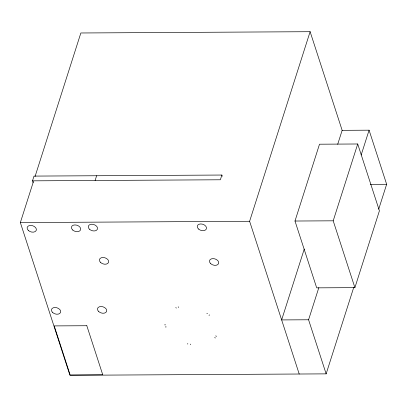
<?xml version="1.0" encoding="UTF-8"?>
<svg xmlns="http://www.w3.org/2000/svg" width="407" height="407" viewBox="0 0 407 407"><rect width="100%" height="100%" fill="white"/><g stroke="black" fill="none" stroke-linecap="round" stroke-linejoin="round"><path stroke-width="0.61" d="M187.713 344.083L187.785 343.483M190.507 344.714L190.578 344.119M33.079 182.641L32.494 180.835L34.005 176.094L221.876 175.041L222.268 176.241M353.79 287.25L326.144 373.865L69.948 375.305L20.35 222.573L33.496 181.385M35.043 176.536L80.856 32.982L310.119 31.695L342.15 130.337L337.703 144.266M95.116 180.484L96.627 175.743M221.876 175.041L220.365 179.777L32.494 180.835M299.211 374.018L249.613 221.281L310.119 31.695M294.989 221.026L319.51 144.205L357.717 143.986L379.416 210.811L354.899 287.632L316.687 287.851L294.989 221.026L333.201 220.813L357.717 143.986M304.263 249.053L281.644 319.922L308.577 319.775L318.823 287.668M361.162 155.016L369.083 130.184L342.15 130.337M378.724 209.112L386.65 184.279L369.083 130.184M209.01 315.323L209.61 314.921M370.365 184.371L386.65 184.279M20.35 222.573L249.613 221.281M215.695 335.907L216.555 336.299M178.205 306.827L178.663 307.422M175.829 307.488L176.287 308.084M333.201 220.813L354.899 287.632M308.577 319.775L326.144 373.865M207.417 313.288A2.305 0.829 -51.7 0 1 206.868 313.639M165.512 324.832A2.32 1.547 -18 0 1 164.647 324.837M166.188 326.918A2.32 1.547 -18 0 1 165.323 326.923M215.425 337.947A2.305 1.684 31.2 0 1 214.652 337.607M86.813 325.722L54.217 325.905L70.141 374.939L102.737 374.755L86.813 325.722M210.745 263.695A4.767 3.205 17.7 0 0 218.559 263.655A4.767 3.205 17.7 0 0 213.003 258.603A4.767 3.205 17.7 0 0 210.745 263.695M198.53 229.029A4.767 3.205 17.7 0 0 206.344 228.983A4.767 3.205 17.7 0 0 200.793 223.936A4.767 3.205 17.7 0 0 198.53 229.029M100.692 262.571A4.767 3.205 17.7 0 0 108.506 262.53A4.767 3.205 17.7 0 0 102.956 257.478A4.767 3.205 17.7 0 0 100.692 262.571M89.555 229.309A4.767 3.205 17.7 0 0 97.37 229.263A4.767 3.205 17.7 0 0 91.814 224.216A4.767 3.205 17.7 0 0 89.555 229.309M52.722 312.581A4.767 3.205 17.7 0 0 60.531 312.535A4.767 3.205 17.7 0 0 54.981 307.488A4.767 3.205 17.7 0 0 52.722 312.581M98.753 311.604A4.767 3.205 17.7 0 0 106.563 311.564A4.767 3.205 17.7 0 0 101.012 306.512A4.767 3.205 17.7 0 0 98.753 311.604M28.398 230.515A4.767 3.205 17.7 0 0 36.208 230.469A4.767 3.205 17.7 0 0 30.657 225.417A4.767 3.205 17.7 0 0 28.398 230.515M72.7 230.011A4.767 3.205 17.7 0 0 80.515 229.965A4.767 3.205 17.7 0 0 74.959 224.918A4.767 3.205 17.7 0 0 72.7 230.011"/></g></svg>
